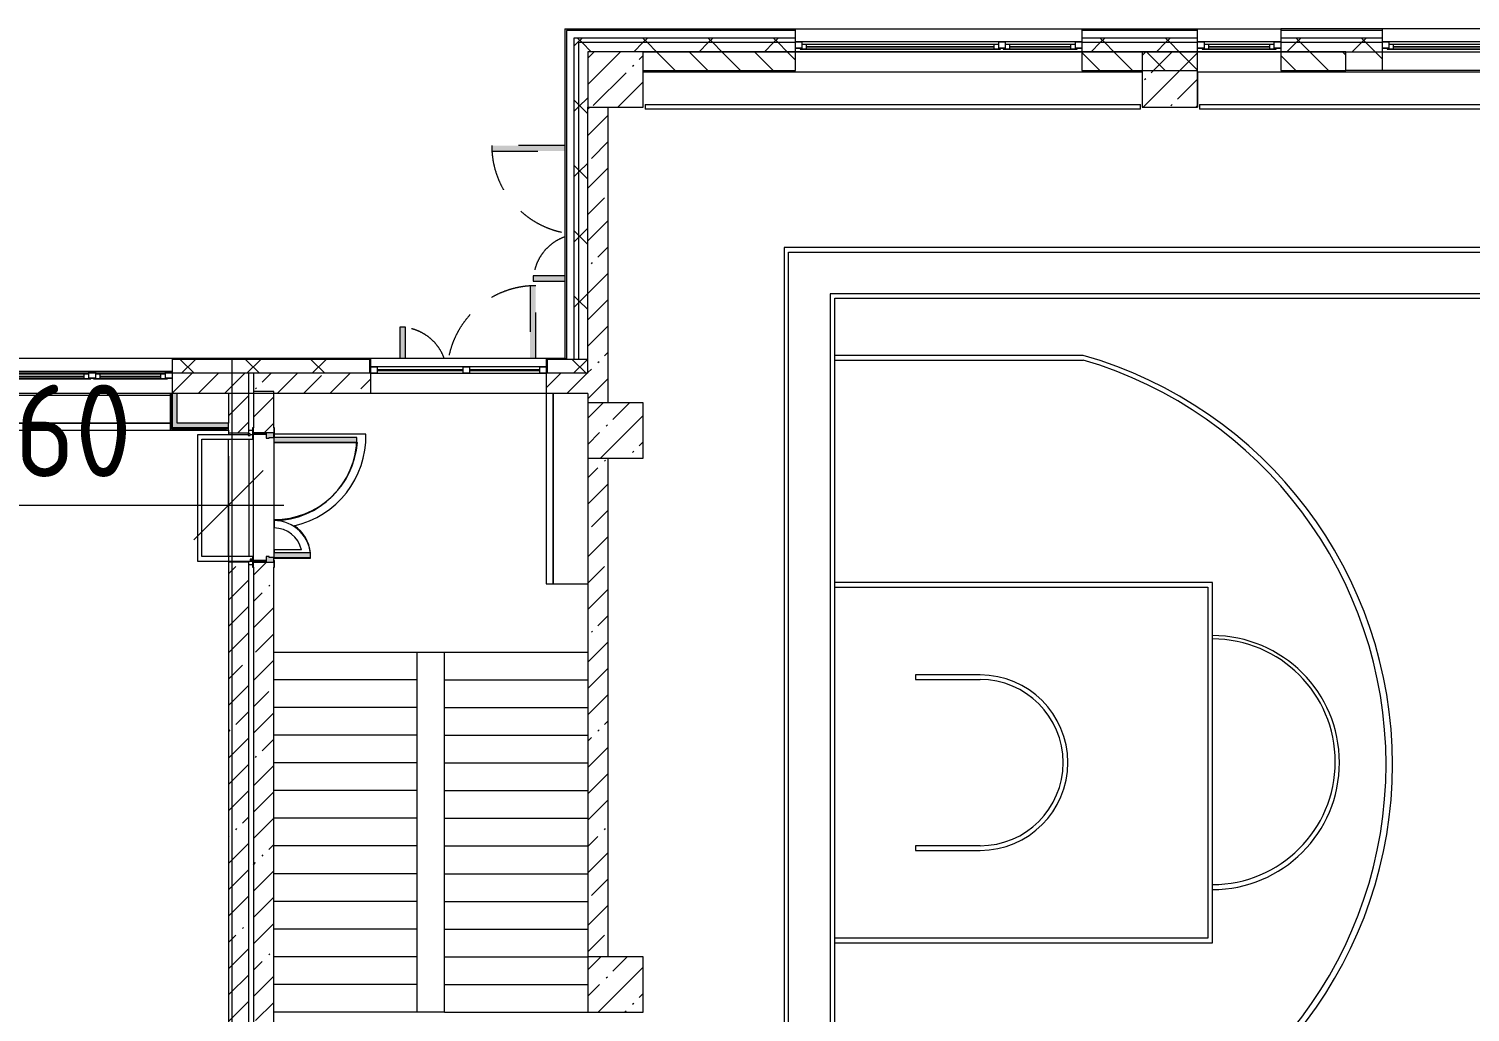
# Model space of a CAD drawing. Header units: millimetres. Extents: x 81094 to 272713, y -8553 to 29000.
# Drawn here: x 181812 to 197413, y 16700 to 27350 of the extents above; entities that cross this region are included whole.
import ezdxf

# ---------------------------------------------------------------- set-up
doc = ezdxf.new("R2010")
doc.units = ezdxf.units.MM
doc.linetypes.add('200_ШТРИХ__ш1_п0_6_', pattern=[800, 500, -300])
for name, color, linetype, lineweight in [('A-ANNO-DIMS', 7, 'Continuous', 9), ('A-ANNO-DIMS-500', 7, 'Continuous', 9), ('A-DETL-MBND-1', 7, '200_ШТРИХ__ш1_п0_6_', 9), ('A-GLAZ-3', 7, 'Continuous', 5), ('A-WALL', 7, 'Continuous', 9), ('A-WALL-5', 7, 'Continuous', 5), ('I-WALL-3', 7, 'Continuous', 5), ('S-COLS-1', 7, 'Continuous', 5), ('S-STRS-3', 7, 'Continuous', 5), ('Оси', 7, 'Continuous', 9)]:
    doc.layers.add(name, color=color, linetype=linetype, lineweight=lineweight)
for name, color, linetype, lineweight, true_color in [('A-DOOR-4', 7, 'Continuous', 5, 0xe2e2e2), ('A-DOOR-5', 7, 'Continuous', 5, 0xaaaaaa), ('A-DOOR-FRAM-2', 7, 'Continuous', 5, 0xe2e2e2), ('A-DOOR-FRAM-4', 7, 'Continuous', 5, 0xaaaaaa), ('A-FLOR-1', 7, 'Continuous', 5, 0xaaaaaa), ('I-WALL-2', 7, 'Continuous', 9, 0xe7e7e7)]:
    doc.layers.add(name, color=color, linetype=linetype, lineweight=lineweight, true_color=true_color)
doc.styles.add('ISOCPEUR_5', font='isocpeur.ttf', dxfattribs={"width": 0.9, "height": 1000})
doc.dimstyles.new('ISO-2_0_0_9К_Средний_округл2_1', dxfattribs={"dimscale": 304.8, "dimtxt": 995.981176, "dimasz": 2.46063, "dimexe": 1.968504, "dimexo": 0, "dimgap": 0, "dimtad": 1, "dimdec": 0, "dimrnd": 10, "dimzin": 0, "dimdsep": 46, "dimtxsty": 'ISOCPEUR_5', "dimblk1": 'OBLIQUE', "dimblk2": 'OBLIQUE', "dimsah": 1, "dimcen": 0.09, "dimdle": 1.968504, "dimazin": 0, "dimtfac": 1, "dimtdec": 4, "dimtix": 1, "dimtmove": 0, "dimatfit": 3, "dimfxl": 1, "dimtvp": 1, "dimtolj": 1, "dimtzin": 0, "dimarcsym": 2})
pattern_1 = [(45, (145702.9, 0), (-285.123, 285.123), []), (45, (145988.04, 0), (-285.123, 285.123), [504.031, -100.806, 16.764, -84.042])]
pattern_2 = [(45, (145702.9, 0), (-353.5534, 353.5534), []), (135, (145702.9, 0), (-353.5534, -353.5534), [])]
pattern_3 = [(45, (145702.9, 0), (-530.33, 530.33), []), (135, (145702.9, 0), (-530.33, -530.33), [])]

# ---------------------------------------------------------------- blocks, each defined once
blk = doc.blocks.new('BSC_Колонна _Прямоугольная - 600х600-V65-2_7_3_птичка')
at = {"layer": 'S-COLS-1'}
h = blk.add_hatch(dxfattribs=at)
h.set_pattern_fill('FP_95', color=256, style=0, pattern_type=2)
h.set_pattern_definition([(45, (-42460, -26800), (-285.123, 285.123), []), (45, (-42174.88, -26800), (-285.123, 285.123), [504.031, -100.806, 16.764, -84.042])])
h.paths.add_polyline_path([(-300, -300), (300, -300), (300, 300), (-300, 300)])
for p, q in [((300, 300), (-300, 300)), ((-300, 300), (-300, -300)), ((300, -300), (300, 300)), ((-300, -300), (300, -300))]:
    blk.add_line(p, q, dxfattribs=at)
blk = doc.blocks.new('BSC_Колонна _Прямоугольная - 600х600-V78-2_7_3_птичка')
at = {"layer": 'S-COLS-1'}
h = blk.add_hatch(dxfattribs=at)
h.set_pattern_fill('FP_107', color=256, style=0, pattern_type=2)
h.set_pattern_definition([(45, (-42460, -17000), (-285.123, 285.123), []), (45, (-42174.88, -17000), (-285.123, 285.123), [504.031, -100.806, 16.764, -84.042])])
h.paths.add_polyline_path([(-300, -300), (300, -300), (300, 300), (-300, 300)])
for p, q in [((300, 300), (-300, 300)), ((-300, 300), (-300, -300)), ((300, -300), (300, 300)), ((-300, -300), (300, -300))]:
    blk.add_line(p, q, dxfattribs=at)
blk = doc.blocks.new('BSC_Колонна _Прямоугольная - 600х600-V79-2_7_3_птичка')
at = {"layer": 'S-COLS-1'}
h = blk.add_hatch(dxfattribs=at)
h.set_pattern_fill('FP_108', color=256, style=0, pattern_type=2)
h.set_pattern_definition([(45, (-42460, -23000), (-285.123, 285.123), []), (45, (-42174.88, -23000), (-285.123, 285.123), [504.031, -100.806, 16.764, -84.042])])
h.paths.add_polyline_path([(-300, -300), (300, -300), (300, 300), (-300, 300), (-300, -210)])
for p, q in [((300, 300), (-300, 300)), ((-300, 300), (-300, -300)), ((300, -300), (300, 300)), ((-300, -300), (300, -300))]:
    blk.add_line(p, q, dxfattribs=at)
blk = doc.blocks.new('120_Окно_СКБ_2Ст - 120_Окно_СКБ_2Ст 3100х2500 _мал_створка слева_ 2-19089248-2_7_3_птичка')
at = {"layer": 'A-GLAZ-3'}
for p, q in [((-1550, -75), (-1550, -5)), ((-1550, -5), (-1480, -5)), ((1550, -5), (-1550, -5)), ((-1480, -75), (-1550, -75)), ((-1550, -75), (-1500, -75)), ((-1480, -75), (-1500, -75)), ((-1500, -75), (-1500, -85)), ((-1500, -85), (670, -85)), ((670, -85), (-1500, -85)), ((-1480, -5), (-1480, -75)), ((650, -35), (-1480, -35)), ((-1480, -35), (-1480, -75)), ((-1430, -85), (-1430, -35)), ((-1430, -55), (600, -55)), ((600, -65), (-1430, -65)), ((600, -85), (600, -35)), ((650, -75), (650, -5)), ((650, -5), (720, -5)), ((650, -75), (650, -35)), ((720, -75), (650, -75)), ((670, -75), (650, -75)), ((670, -75), (700, -75)), ((670, -85), (670, -75)), ((720, -75), (700, -75)), ((700, -75), (700, -85)), ((700, -85), (1500, -85)), ((1500, -85), (700, -85)), ((720, -5), (720, -75)), ((1480, -35), (720, -35)), ((720, -35), (720, -75)), ((770, -85), (770, -35)), ((770, -55), (1430, -55)), ((1430, -65), (770, -65)), ((1430, -85), (1430, -35)), ((1480, -75), (1480, -5)), ((1480, -5), (1550, -5)), ((1480, -75), (1480, -35)), ((1550, -75), (1480, -75)), ((1500, -75), (1480, -75)), ((1500, -75), (1550, -75)), ((1500, -85), (1500, -75)), ((1550, -5), (1550, -75))]:
    blk.add_line(p, q, dxfattribs=at)
blk = doc.blocks.new('120_Окно_СКБ_1Ст - 120_Окно_СКБ_1Ст 900х2500_h_-19906774-2_7_3_птичка')
at = {"layer": 'A-GLAZ-3'}
for p, q in [((-450, -75), (-450, -5)), ((-450, -5), (-380, -5)), ((450, -5), (-450, -5)), ((-380, -75), (-450, -75)), ((-450, -75), (-400, -75)), ((-380, -75), (-400, -75)), ((-400, -75), (-400, -85)), ((-400, -85), (400, -85)), ((400, -85), (-400, -85)), ((-380, -5), (-380, -75)), ((380, -35), (-380, -35)), ((-380, -35), (-380, -75)), ((-330, -85), (-330, -35)), ((-330, -55), (330, -55)), ((330, -65), (-330, -65)), ((330, -85), (330, -35)), ((380, -75), (380, -5)), ((380, -5), (450, -5)), ((380, -75), (380, -35)), ((450, -75), (380, -75)), ((400, -75), (380, -75)), ((400, -75), (450, -75)), ((400, -85), (400, -75)), ((450, -5), (450, -75))]:
    blk.add_line(p, q, dxfattribs=at)
blk = doc.blocks.new('120_Окно_СКБ_2Ст - 120_Окно_СКБ_2Ст 3100х2500 _мал_створка слева_ 2-22446355-2_7_3_птичка')
at = {"layer": 'A-GLAZ-3'}
for p, q in [((-1550, -127), (-1550, -57)), ((-1550, -57), (-1480, -57)), ((1550, -57), (-1550, -57)), ((-1480, -127), (-1550, -127)), ((-1550, -127), (-1500, -127)), ((-1480, -127), (-1500, -127)), ((-1500, -127), (-1500, -137)), ((-1500, -137), (670, -137)), ((670, -137), (-1500, -137)), ((-1480, -57), (-1480, -127)), ((650, -87), (-1480, -87)), ((-1480, -87), (-1480, -127)), ((-1430, -137), (-1430, -87)), ((-1430, -107), (600, -107)), ((600, -117), (-1430, -117)), ((600, -137), (600, -87)), ((650, -127), (650, -57)), ((650, -57), (720, -57)), ((650, -127), (650, -87)), ((720, -127), (650, -127)), ((670, -127), (650, -127)), ((670, -127), (700, -127)), ((670, -137), (670, -127)), ((720, -127), (700, -127)), ((700, -127), (700, -137)), ((700, -137), (1500, -137)), ((1500, -137), (700, -137)), ((720, -57), (720, -127)), ((1480, -87), (720, -87)), ((720, -87), (720, -127)), ((770, -137), (770, -87)), ((770, -107), (1430, -107)), ((1430, -117), (770, -117)), ((1430, -137), (1430, -87)), ((1480, -127), (1480, -57)), ((1480, -57), (1550, -57)), ((1480, -127), (1480, -87)), ((1550, -127), (1480, -127)), ((1500, -127), (1480, -127)), ((1500, -127), (1550, -127)), ((1500, -137), (1500, -127)), ((1550, -57), (1550, -127))]:
    blk.add_line(p, q, dxfattribs=at)
blk = doc.blocks.new('120_Окно_СКБ_2Ст - 120_Окно_СКБ_2Ст 1900х2400 глухое-23537524-2_7_3_птичка')
at = {"layer": 'A-GLAZ-3'}
for p, q in [((-950, 5), (-950, 75)), ((-950, 75), (-880, 75)), ((950, 75), (-950, 75)), ((-880, 5), (-950, 5)), ((-950, 5), (950, 5)), ((-880, 75), (-880, 5)), ((-120, 45), (-880, 45)), ((-120, 35), (-880, 35)), ((-120, 5), (-120, 75)), ((-120, 75), (-50, 75)), ((-50, 5), (-120, 5)), ((-50, 75), (-50, 5)), ((880, 45), (-50, 45)), ((880, 35), (-50, 35)), ((880, 5), (880, 75)), ((880, 75), (950, 75)), ((950, 5), (880, 5)), ((950, 75), (950, 5))]:
    blk.add_line(p, q, dxfattribs=at)
blk = doc.blocks.new('110_Дверь_СКБ_2Ст_Наружная - ДН-1_л__ Двухстворчатая 1350 х3200 _ЛК_ в свету с верхним остеклением 2-22448815-2_7_3_птичка')
at = {"layer": 'A-DETL-MBND-1'}
for points in [[(755, 79), (755, 869), (695, 869), (695, 79)], [(-655, 79), (-655, 419), (-715, 419), (-715, 79)]]:
    blk.add_hatch(color=256, dxfattribs=at).paths.add_polyline_path(points)
for p, q in [((755, 869), (695, 869)), ((695, 869), (695, 79)), ((755, 79), (755, 869)), ((-715, 419), (-715, 79)), ((-655, 419), (-715, 419)), ((-655, 79), (-655, 419))]:
    blk.add_line(p, q, dxfattribs=at)
for centre, radius, start, end in [((755, -91), 960, 90, 169.7202), ((-715, -91), 510, 19.6305, 90)]:
    blk.add_arc(centre, radius, start, end, dxfattribs=at)
blk = doc.blocks.new('110_Дверь_СКБ_2Ст - Д-1 Лестничная клетка EIS60-24280000-2_7_3_птичка')
at = {"layer": 'A-DOOR-4'}
for points in [[(-637.5, 1010), (-637.5, 110), (-587.5, 110), (-587.5, 1010)], [(612.5, 510), (612.5, 110), (662.5, 110), (662.5, 510)], [(712.5, 30), (697.5, 30), (697.5, -110), (712.5, -110)]]:
    blk.add_hatch(color=256, dxfattribs=at).paths.add_polyline_path(points)
h = blk.add_hatch(color=256, dxfattribs=at)
h.paths.add_polyline_path([(712.5, 110), (662.5, 110), (662.5, 60), (652.5, 60), (652.5, 30), (712.5, 30), (712.5, 39.7)])
h.paths.add_polyline_path([(-687.5, 110), (-687.5, 30), (-627.5, 30), (-627.5, 60), (-637.5, 60), (-637.5, 110)])
at = {"layer": 'A-DOOR-FRAM-2'}
for points in [[(-742.5, 118), (-742.5, 110), (-672.5, 110), (-672.5, 118)], [(-672.5, 30), (-687.5, 30), (-687.5, -110), (-672.5, -110)], [(697.5, 118), (697.5, 110), (767.5, 110), (767.5, 118)], [(-672.5, -110), (-742.5, -110), (-742.5, -118), (-672.5, -118)], [(697.5, -110), (697.5, -118), (767.5, -118), (767.5, -110)]]:
    blk.add_hatch(color=256, dxfattribs=at).paths.add_polyline_path(points)
at = {"layer": 'A-DOOR-5'}
for p, q in [((-637.5, 1010), (-637.5, 110)), ((-587.5, 1010), (-637.5, 1010)), ((-587.5, 110), (-587.5, 1010)), ((662.5, 510), (612.5, 510)), ((612.5, 510), (612.5, 110)), ((662.5, 110), (662.5, 510)), ((-637.5, 110), (-587.5, 110)), ((612.5, 110), (662.5, 110))]:
    blk.add_line(p, q, dxfattribs=at)
for centre, radius, start, end in [((-637.5, 110), 900, 0, 90), ((662.5, 110), 400, 90, 180)]:
    blk.add_arc(centre, radius, start, end, dxfattribs=at)
at = {"layer": 'A-DOOR-FRAM-4'}
for p, q in [((-672.5, 118), (-742.5, 118)), ((-742.5, 118), (-742.5, 110)), ((-742.5, 110), (-672.5, 110)), ((-637.5, 110), (-687.5, 110)), ((-687.5, 110), (-687.5, 30)), ((-687.5, 30), (-627.5, 30)), ((-672.5, 30), (-687.5, 30)), ((-687.5, 30), (-687.5, -110)), ((-672.5, 110), (-672.5, 118)), ((-672.5, -110), (-672.5, 30)), ((-637.5, 60), (-637.5, 110)), ((-627.5, 60), (-637.5, 60)), ((-627.5, 30), (-627.5, 60)), ((662.5, 60), (652.5, 60)), ((652.5, 60), (652.5, 30)), ((652.5, 30), (712.5, 30)), ((662.5, 110), (662.5, 60)), ((712.5, 110), (662.5, 110)), ((767.5, 118), (697.5, 118)), ((697.5, 118), (697.5, 110)), ((697.5, 110), (767.5, 110)), ((712.5, 30), (697.5, 30)), ((697.5, 30), (697.5, -110)), ((712.5, 30), (712.5, 110)), ((712.5, -110), (712.5, 30)), ((767.5, 110), (767.5, 118)), ((-672.5, -110), (-742.5, -110)), ((-742.5, -110), (-742.5, -118)), ((-742.5, -118), (-672.5, -118)), ((-687.5, -110), (-672.5, -110)), ((-672.5, -118), (-672.5, -110)), ((697.5, -110), (712.5, -110)), ((767.5, -110), (697.5, -110)), ((697.5, -110), (697.5, -118)), ((697.5, -118), (767.5, -118)), ((767.5, -118), (767.5, -110))]:
    blk.add_line(p, q, dxfattribs=at)
blk = doc.blocks.new('110_Дверь_СКБ_2Ст_Наружная - ДН-1_л__ Двухстворчатая 1350 х3200 _ЛК_ в свету с верхним остеклением EI30-23529464-2_7_3_птичка')
at = {"layer": 'A-DETL-MBND-1'}
for points in [[(695, 512), (695, 125), (755, 125), (755, 915), (695, 915)], [(-715, 125), (-655, 125), (-655, 465), (-715, 465)]]:
    blk.add_hatch(color=256, dxfattribs=at).paths.add_polyline_path(points)
for p, q in [((755, 915), (695, 915)), ((695, 915), (695, 125)), ((755, 125), (755, 915)), ((-715, 465), (-715, 125)), ((-655, 465), (-715, 465)), ((-655, 125), (-655, 465))]:
    blk.add_line(p, q, dxfattribs=at)
for centre, radius, start, end in [((755, -45), 960, 90, 169.737), ((-715, -45), 510, 19.5984, 90)]:
    blk.add_arc(centre, radius, start, end, dxfattribs=at)
blk = doc.blocks.new('Зашивка приборов отопления22 - Зашивка приборов отопления-33321747-2_7_3_птичка')
at = {"layer": 'A-WALL-5'}
for p, q in [((37288, 26888), (34188, 26888)), ((34188, 26567), (37268, 26567)), ((37268, 26567), (34188, 26567)), ((34188, 26492), (37268, 26492))]:
    blk.add_line(p, q, dxfattribs=at)
blk = doc.blocks.new('Зашивка приборов отопления28 - Зашивка приборов отопления-33322877-2_7_3_птичка')
at = {"layer": 'A-WALL-5'}
for p, q in [((75401, 486), (73341, 486)), ((73341, 486), (73341, 411)), ((73341, 411), (73341, 36)), ((75401, 411), (73341, 411)), ((73341, 411), (73341, 36)), ((73341, 411), (75401, 411))]:
    blk.add_line(p, q, dxfattribs=at)
blk = doc.blocks.new('DIMBLOCK189-2_7_3_птичка')
at = {"layer": 'A-ANNO-DIMS-500'}
for p, q in [((183973, 22721), (183973, 21591)), ((183973, 22191), (183973, 22721)), ((179313, 22600), (179313, 21591)), ((179313, 22191), (179313, 22600)), ((178713, 22191), (184573, 22191))]:
    blk.add_line(p, q, dxfattribs=at)
at = {"layer": 'A-ANNO-DIMS-500', "lineweight": 20}
for p, q in [((179313, 22191), (179688, 22566)), ((183973, 22191), (184348, 22566)), ((179313, 22191), (178938, 21816)), ((183973, 22191), (183598, 21816))]:
    blk.add_line(p, q, dxfattribs=at)
at = {"layer": 'A-ANNO-DIMS-500', "color": 0, "insert": (180331, 23497), "char_height": 1000, "width": 3148.83, "attachment_point": 1, "line_spacing_factor": 1.149209, "style": 'ISOCPEUR_5'}
blk.add_mtext('4660', dxfattribs=at)
blk = doc.blocks.new('_Oblique')
at = {"color": 0, "linetype": 'ByBlock', "lineweight": -2}
blk.add_line((-0.5, -0.5), (0.5, 0.5), dxfattribs=at)

msp = doc.modelspace()

# ---------------------------------------------------------------- hatches: boundary and pattern name
at = {"layer": 'A-WALL-5'}
h = msp.add_hatch(dxfattribs=at)
h.set_pattern_fill('FP_77', color=256, style=0, pattern_type=2)
h.set_pattern_definition(pattern_2)
h.paths.add_polyline_path([(230562.9, 27200), (230562.9, 27250), (226052.9, 27250), (226052.9, 27200), (229891.5, 27200)])
h.paths.add_polyline_path([(222471.4, 27200), (223552.9, 27200), (223552.9, 27250), (222042.9, 27250), (222042.9, 27200)])
h.paths.add_polyline_path([(209882.9, 27200), (210962.9, 27200), (210962.9, 27250), (209882.9, 27250)])
h.paths.add_polyline_path([(213196.2, 27200), (213662.9, 27200), (213659.9, 27250), (211862.9, 27250), (211862.9, 27200), (212268.7, 27200)])
h.paths.add_polyline_path([(214562.9, 27200), (219942.9, 27200), (219942.9, 27250), (214562.9, 27250)])
h.paths.add_polyline_path([(202065.9, 27200), (202862.9, 27200), (202862.9, 27250), (201612.8, 27250), (201612.8, 27200)])
h.paths.add_polyline_path([(200210.9, 27200), (200712.8, 27200), (200712.8, 27250), (199563.1, 27250), (199563.1, 27200)])
h.paths.add_polyline_path([(205562.9, 27200), (206742.9, 27200), (206742.9, 27250), (205562.9, 27250)])
h.paths.add_polyline_path([(195573.3, 27200), (196463.1, 27200), (196463.1, 27250), (195363.2, 27250), (195363.2, 27200)])
h.paths.add_polyline_path([(194463.2, 27200), (194463.2, 27250), (193209.9, 27250), (193209.9, 27200), (193718.3, 27200)])
h.paths.add_polyline_path([(190109.9, 27200), (190109.9, 27250), (187712.9, 27250), (187712.9, 27200), (189080.7, 27200)])
h = msp.add_hatch(dxfattribs=at)
h.set_pattern_fill('FP_77', color=256, style=0, pattern_type=2)
h.set_pattern_definition(pattern_2)
h.paths.add_polyline_path([(187762.9, 23770), (187762.9, 27200), (187712.9, 27200), (187712.9, 23770)])
h = msp.add_hatch(dxfattribs=at)
h.set_pattern_fill('FP_77', color=256, style=0, pattern_type=2)
h.set_pattern_definition(pattern_2)
h.paths.add_polyline_path([(229902.9, 27100), (230562.9, 27100), (230562.9, 27200), (226052.9, 27200), (226052.9, 27100), (229891.5, 27100)])
h.paths.add_polyline_path([(212268.7, 27100), (213662.9, 27100), (213659.9, 27200), (211862.9, 27200), (211862.9, 27100)])
h.paths.add_polyline_path([(210962.9, 27100), (210962.9, 27200), (209882.9, 27200), (209882.9, 27100), (210658.1, 27100)])
h.paths.add_polyline_path([(223552.9, 27100), (223552.9, 27200), (222042.9, 27200), (222042.9, 27100), (223398.9, 27100)])
h.paths.add_polyline_path([(214562.9, 27100), (219942.9, 27100), (219942.9, 27200), (214562.9, 27200)])
h.paths.add_polyline_path([(206703.5, 27100), (206742.9, 27100), (206742.9, 27200), (205562.9, 27200), (205562.9, 27100), (206458.1, 27100)])
h.paths.add_polyline_path([(199563.1, 27100), (200712.8, 27100), (200712.8, 27200), (199563.1, 27200)])
h.paths.add_polyline_path([(202529.7, 27100), (202862.9, 27100), (202862.9, 27200), (201612.8, 27200), (201612.8, 27100), (202065.9, 27100)])
h.paths.add_polyline_path([(194463.2, 27100), (194463.2, 27200), (193209.9, 27200), (193209.9, 27100), (193718.3, 27100)])
h.paths.add_polyline_path([(190109.9, 27100), (190109.9, 27200), (187762.9, 27200), (187762.9, 27100), (189080.7, 27100)])
h.paths.add_polyline_path([(195363.2, 27100), (196463.1, 27100), (196463.1, 27200), (195363.2, 27200)])
h = msp.add_hatch(dxfattribs=at)
h.set_pattern_fill('FP_77', color=256, style=0, pattern_type=2)
h.set_pattern_definition(pattern_2)
h.paths.add_polyline_path([(187862.9, 23770), (187862.9, 27100), (187762.9, 27100), (187762.9, 23770)])
h = msp.add_hatch(dxfattribs=at)
h.set_pattern_fill('FP_87', color=256, style=0, pattern_type=2)
h.set_pattern_definition([(135, (145702.92, 0), (-176.7767, -176.7767), [])])
h.paths.add_polyline_path([(195573.3, 26900), (196067.7, 26900), (196067.7, 27100), (195363.2, 27100), (195363.2, 26900)])
h.paths.add_polyline_path([(189080.7, 26900), (190109.9, 26900), (190109.9, 27100), (188462.9, 27100), (188462.9, 26900)])
h.paths.add_polyline_path([(193209.9, 26900), (194463.2, 26900), (194463.2, 27100), (193209.9, 27100)])
h = msp.add_hatch(dxfattribs=at)
h.set_pattern_fill('FP_77', color=256, style=0, pattern_type=2)
h.set_pattern_definition(pattern_2)
h.paths.add_polyline_path([(187689.4, 23620), (187862.9, 23620), (187862.9, 23770), (187420.9, 23770), (187420.9, 23620)])
h.paths.add_polyline_path([(180262.9, 23620), (180262.9, 23770), (179542.9, 23770), (179542.9, 23620), (179805.5, 23620)])
h.paths.add_polyline_path([(183362.9, 23620), (185504.9, 23620), (185504.9, 23770), (183362.9, 23770)])
at = {"layer": 'I-WALL-2'}
for points in [[(183367.9, 23029), (183417.9, 23029), (183417.9, 23399), (183367.9, 23399), (183367.9, 23368.5)], [(183417.9, 23029), (183972.9, 23029), (183972.9, 23079), (183417.9, 23079)]]:
    msp.add_hatch(color=256, dxfattribs=at).paths.add_polyline_path(points)
at = {"layer": 'I-WALL-3'}
h = msp.add_hatch(dxfattribs=at)
h.set_pattern_fill('FP_88', color=256, style=0, pattern_type=2)
h.set_pattern_definition([(135, (145702.9, 0), (-353.5534, -353.5534), [])])
h.paths.add_polyline_path([(227109, 26900), (229902.9, 26900), (229902.9, 27100), (226852.9, 27100), (226852.9, 26900)])
h.paths.add_polyline_path([(226352.9, 26900), (226352.9, 27100), (226052.9, 27100), (226052.9, 26900), (226181.5, 26900)])
h.paths.add_polyline_path([(215978.7, 26900), (216012.9, 26900), (216012.9, 27100), (214562.9, 27100), (214562.9, 26900), (215051.2, 26900)])
h.paths.add_polyline_path([(216906.3, 26900), (219242.9, 26900), (219242.9, 27100), (216512.9, 27100), (216512.9, 26900)])
h.paths.add_polyline_path([(212462.9, 26900), (213662.9, 26900), (213659.9, 27100), (212462.9, 27100)])
h.paths.add_polyline_path([(222042.9, 26900), (222452.9, 26900), (222452.9, 27100), (222042.9, 27100)])
h.paths.add_polyline_path([(223552.9, 26900), (223552.9, 27100), (222952.9, 27100), (222952.9, 26900), (223398.9, 26900)])
h.paths.add_polyline_path([(219942.9, 26900), (219942.9, 27100), (219742.9, 27100), (219742.9, 26900)])
h.paths.add_polyline_path([(201612.8, 26900), (202862.9, 26900), (202862.9, 27100), (201612.8, 27100)])
h.paths.add_polyline_path([(205562.9, 26900), (206762.9, 26900), (206762.9, 27100), (205562.9, 27100)])
h.paths.add_polyline_path([(200210.9, 26900), (200712.8, 26900), (200712.8, 27100), (199563.1, 27100), (199563.1, 26900)])
h.paths.add_polyline_path([(210167.7, 26900), (210962.9, 26900), (210962.9, 27100), (209862.9, 27100), (209862.9, 26900)])
h.paths.add_polyline_path([(196067.7, 26900), (196463.1, 26900), (196463.1, 27100), (196067.7, 27100)])
h = msp.add_hatch(dxfattribs=at)
h.set_pattern_fill('FP_85', color=256, style=0, pattern_type=2)
h.set_pattern_definition(pattern_1)
h.paths.add_polyline_path([(188082.9, 23300), (188082.9, 26500), (187862.9, 26500), (187862.9, 23300)])
h = msp.add_hatch(dxfattribs=at)
h.set_pattern_fill('FP_85', color=256, style=0, pattern_type=2)
h.set_pattern_definition(pattern_1)
h.paths.add_polyline_path([(183515.5, 23400), (184192.9, 23400), (184192.9, 23620), (183362.9, 23620), (183362.9, 23400)])
h.paths.add_polyline_path([(179312.9, 23400), (180262.9, 23400), (180262.9, 23620), (179312.9, 23620)])
h = msp.add_hatch(dxfattribs=at)
h.set_pattern_fill('FP_85', color=256, style=0, pattern_type=2)
h.set_pattern_definition(pattern_1)
h.paths.add_polyline_path([(187862.9, 23400), (187862.9, 23620), (187412.9, 23620), (187412.9, 23400), (187689.4, 23400)])
h.paths.add_polyline_path([(185370.6, 23400), (185512.9, 23400), (185507.9, 23620), (184242.9, 23620), (184242.9, 23400), (184443.1, 23400)])
h = msp.add_hatch(dxfattribs=at)
h.set_pattern_fill('FP_85', color=256, style=0, pattern_type=2)
h.set_pattern_definition(pattern_1)
h.paths.add_polyline_path([(184443.1, 10450), (184462.9, 10450), (184462.9, 12125), (184242.9, 12125), (184242.9, 10450)])
h.paths.add_polyline_path([(184242.9, 13525), (184462.9, 13525), (184462.9, 21575), (184242.9, 21575), (184242.9, 13534.8)])
h.paths.add_polyline_path([(184462.9, 22975), (184462.9, 23420.3), (184242.9, 23420.3), (184242.9, 22975), (184443.1, 22975)])
h = msp.add_hatch(dxfattribs=at)
h.set_pattern_fill('FP_85', color=256, style=0, pattern_type=2)
h.set_pattern_definition(pattern_1)
h.paths.add_polyline_path([(183972.9, 11200), (184192.9, 11200), (184192.9, 12125), (183972.9, 12125), (183972.9, 11221)])
h.paths.add_polyline_path([(184192.9, 13525), (184192.9, 21575), (183972.9, 21575), (183972.9, 13525)])
h.paths.add_polyline_path([(184192.9, 22975), (184192.9, 23400), (183972.9, 23400), (183972.9, 22975)])
h = msp.add_hatch(dxfattribs=at)
h.set_pattern_fill('FP_189', color=256, style=0, pattern_type=2)
h.set_pattern_definition(pattern_3)
h.paths.add_polyline_path([(183355.4, 23004), (183972.9, 23004), (183972.9, 23016.5), (183355.4, 23016.5)])
h = msp.add_hatch(dxfattribs=at)
h.set_pattern_fill('FP_189', color=256, style=0, pattern_type=2)
h.set_pattern_definition(pattern_3)
h.paths.add_polyline_path([(183515.5, 23016.5), (183972.9, 23016.5), (183972.9, 23029), (183367.9, 23029), (183367.9, 23016.5), (183417.9, 23016.5)])
h = msp.add_hatch(dxfattribs=at)
h.set_pattern_fill('FP_85', color=256, style=0, pattern_type=2)
h.set_pattern_definition(pattern_1)
h.paths.add_polyline_path([(188082.9, 17300), (188082.9, 22700), (187862.9, 22700), (187862.9, 17300)])
at = {"layer": 'S-COLS-1'}
h = msp.add_hatch(dxfattribs=at)
h.set_pattern_fill('FP_85', color=256, style=0, pattern_type=2)
h.set_pattern_definition(pattern_1)
h.paths.add_polyline_path([(194462.9, 26500), (194462.9, 27100), (193862.9, 27100), (193862.9, 26500)])

# ---------------------------------------------------------------- linework, layer by layer
at = {"layer": 'A-DETL-MBND-1'}
msp.add_line((184242.9, 23619.7), (184192.9, 23619.7), dxfattribs=at)
at = {"layer": 'A-FLOR-1'}
for p, q in [((188482.9, 26880), (188462.9, 26880)), ((194463.2, 26880), (194463.2, 26500)), ((210342.9, 24981.3), (189986.5, 24981.3)), ((189986.5, 24981.3), (189986.5, 13824.4)), ((190036.5, 13874.4), (190036.5, 24931.3)), ((190036.5, 24931.3), (210292.9, 24931.3)), ((209842.9, 24481.3), (190486.5, 24481.3)), ((190486.5, 24481.3), (190486.5, 14324.4)), ((190536.5, 14374.4), (190536.5, 24431.3)), ((190536.5, 24431.3), (200139.7, 24431.3)), ((193222.6, 23812.8), (190532.9, 23812.8)), ((190532.9, 23812.8), (190532.9, 23762.8)), ((190532.9, 23762.8), (193222.6, 23762.8)), ((183342.9, 23380), (180262.9, 23380)), ((184242.9, 23400), (184192.9, 23400)), ((180262.9, 23079), (183342.9, 23079)), ((183952.9, 23003), (183342.9, 23003)), ((184187.9, 22954.3), (183636.3, 22954.3)), ((183636.3, 22954.3), (183636.3, 21584.5)), ((183952.9, 23000), (183952.9, 23003)), ((183972.9, 23000), (183952.9, 23000)), ((184234.9, 23000), (184192.9, 23000)), ((184236.3, 22954.3), (184207.9, 22954.3)), ((184236.3, 22904.3), (184236.3, 22954.3)), ((185461.1, 22959.2), (184466.3, 22959.2)), ((184466.3, 22959.2), (184466.3, 22925)), ((183686.3, 21634.5), (183686.3, 22904.3)), ((183686.3, 22904.3), (184236.3, 22904.3)), ((184466.3, 22869.2), (185368.6, 22869.2)), ((184466.3, 22034.2), (184466.3, 21944.2)), ((184763.4, 21708.1), (184466.3, 21708.1)), ((184466.3, 21708.1), (184466.3, 21675)), ((183636.3, 21584.5), (184234.9, 21584.5)), ((184236.3, 21634.5), (183686.3, 21634.5)), ((184192.2, 21550), (184234.9, 21550)), ((184236.3, 21590), (184236.3, 21634.5)), ((184466.3, 21625), (184466.3, 21618.1)), ((184466.3, 21618.1), (184860.7, 21618.1)), ((194622.6, 21352.8), (190532.9, 21352.8)), ((190532.9, 21352.8), (190532.9, 21302.8)), ((190532.9, 21302.8), (194572.6, 21302.8)), ((194572.6, 21302.8), (194572.6, 17502.8)), ((194622.6, 17452.8), (194622.6, 21352.8)), ((191407.9, 20352.8), (191407.9, 20302.8)), ((192107.9, 20352.8), (191407.9, 20352.8)), ((191407.9, 20302.8), (192107.9, 20302.8)), ((192107.9, 18502.8), (191407.9, 18502.8)), ((191407.9, 18502.8), (191407.9, 18452.8)), ((191407.9, 18452.8), (192107.9, 18452.8)), ((194572.6, 17502.8), (190532.9, 17502.8)), ((190532.9, 17502.8), (190532.9, 17452.8)), ((190532.9, 17452.8), (194622.6, 17452.8))]:
    msp.add_line(p, q, dxfattribs=at)
for centre, radius, start, end in [((191967.9, 19382.8), 4604.2, 285.81331, 74.18669), ((191938.4, 19382.8), 4564.4, 286.34112, 73.65888), ((184466.3, 22939.2), 995, 282.67054, 1.1511), ((184466.3, 22939.2), 905, 270, 355.56313), ((184466.3, 21639.2), 305, 13.0427, 90), ((184466.3, 21639.2), 395, 5.20117, 56.45952), ((184466.3, 21639.2), 395, 356.92799, 357.93552), ((194622.6, 19402.8), 1375, 270, 90), ((194622.6, 19411.7), 1330, 270, 90), ((192107.9, 19402.8), 950, 270, 90), ((192107.9, 19402.8), 900, 270, 90)]:
    msp.add_arc(centre, radius, start, end, dxfattribs=at)
at = {"layer": 'A-WALL'}
for p, q in [((187632.9, 27330), (187632.9, 23770)), ((190109.9, 27330), (187632.9, 27330)), ((194463.2, 27330), (193209.9, 27330)), ((196463.1, 27330), (195363.2, 27330)), ((187712.9, 27250), (187712.9, 23770)), ((190109.9, 27250), (187712.9, 27250)), ((187762.9, 27200), (187762.9, 23770)), ((190109.9, 27200), (187762.9, 27200)), ((194463.2, 27250), (193209.9, 27250)), ((194463.2, 27200), (193209.9, 27200)), ((196463.1, 27250), (195363.2, 27250)), ((196463.1, 27200), (195363.2, 27200)), ((190109.9, 27100), (188462.9, 27100)), ((188462.9, 27100), (190109.9, 27100)), ((194463.2, 27100), (193209.9, 27100)), ((193209.9, 27100), (194463.2, 27100)), ((196067.7, 27100), (195363.2, 27100)), ((195363.2, 27100), (196463.1, 27100)), ((196067.7, 26900), (196067.7, 27100)), ((185507.9, 23773), (183362.9, 23773)), ((185504.9, 23770), (183362.9, 23770)), ((185504.9, 23620), (185504.9, 23770)), ((185507.9, 23620), (185507.9, 23773)), ((187417.9, 23773), (187417.9, 23620)), ((187632.9, 23773), (187417.9, 23773)), ((187420.9, 23770), (187420.9, 23620)), ((187862.9, 23770), (187420.9, 23770)), ((187612.9, 23778), (187632.9, 23778)), ((184192.9, 23620), (183362.9, 23620)), ((185512.9, 23620), (184242.9, 23620)), ((187862.9, 23620), (187412.9, 23620)), ((183355.4, 23016.5), (183355.4, 23399)), ((183367.9, 23029), (183367.9, 23399)), ((183972.9, 23016.5), (183355.4, 23016.5)), ((183972.9, 23029), (183367.9, 23029)), ((183972.9, 23004), (183972.9, 23079))]:
    msp.add_line(p, q, dxfattribs=at)
at = {"layer": 'A-WALL-5'}
for p, q in [((187612.9, 27350), (187612.9, 23778)), ((187612.9, 27350), (195363.2, 27350)), ((190109.9, 27100), (190109.9, 27350)), ((193209.9, 27350), (193209.9, 27100)), ((194463.2, 27100), (194463.2, 27350)), ((195363.2, 27350), (195363.2, 27100)), ((239012.9, 27350), (195363.2, 27350)), ((196463.1, 27100), (196463.1, 27350)), ((190109.9, 26900), (190109.9, 27100)), ((193209.9, 27100), (190109.9, 27100)), ((193209.9, 27100), (193209.9, 26900)), ((194463.2, 26900), (194463.2, 27100)), ((195363.2, 27100), (194463.2, 27100)), ((195363.2, 27100), (195363.2, 26900)), ((188462.9, 26900), (190109.9, 26900)), ((193209.9, 26900), (194463.2, 26900)), ((195363.2, 26900), (196067.7, 26900)), ((187862.9, 23620), (187862.9, 26500)), ((187612.9, 23778), (179562.9, 23778)), ((183362.9, 23778), (183362.9, 23620)), ((185512.9, 23620), (185512.9, 23778)), ((187412.9, 23778), (187412.9, 23620)), ((184242.9, 23620), (179542.9, 23620)), ((184187.9, 22965), (184187.9, 22945)), ((184207.9, 22965), (184187.9, 22965)), ((184187.9, 22945), (184207.9, 22945)), ((184207.9, 22945), (184207.9, 22965)), ((184227.9, 21605), (184207.9, 21605)), ((184207.9, 21605), (184207.9, 21585)), ((184207.9, 21585), (184227.9, 21585)), ((184227.9, 21585), (184227.9, 21605))]:
    msp.add_line(p, q, dxfattribs=at)
at = {"layer": 'I-WALL-3'}
for p, q in [((190109.9, 27100), (193209.9, 27100)), ((194463.2, 27100), (195363.2, 27100)), ((196463.1, 26900), (196463.1, 27100)), ((196463.1, 27100), (199563.1, 27100)), ((188482.9, 26900), (188482.9, 26880)), ((193862.9, 26880), (188482.9, 26880)), ((199862.9, 26880), (194462.9, 26880)), ((211862.9, 26900), (196067.7, 26900)), ((188483.9, 26530), (193842.9, 26530)), ((188483.9, 26530), (188483.9, 26480)), ((193842.9, 26480), (193842.9, 26530)), ((194484.2, 26529), (199841.9, 26529)), ((194484.2, 26529), (194484.2, 26479)), ((188082.9, 23300), (188082.9, 26500)), ((193842.9, 26480), (188483.9, 26480)), ((199841.9, 26479), (194484.2, 26479)), ((183362.9, 23620), (183362.9, 23400)), ((184192.9, 22965), (184192.9, 23620)), ((184242.9, 23620), (184242.9, 23030)), ((185512.9, 23400), (185512.9, 23620)), ((187412.9, 23620), (187412.9, 23400)), ((184462.9, 23420.3), (184242.9, 23420.3)), ((184462.9, 23030), (184462.9, 23420.3)), ((184192.9, 23400), (179312.9, 23400)), ((183342.9, 23399), (183342.9, 23004)), ((183417.9, 23399), (183342.9, 23399)), ((183417.9, 23079), (183417.9, 23399)), ((183972.9, 23400), (183972.9, 23079)), ((187862.9, 23400), (184242.9, 23400)), ((187862.9, 23400), (187862.9, 23300)), ((183342.9, 23004), (183972.9, 23004)), ((183972.9, 23079), (183417.9, 23079)), ((183972.9, 23004), (183972.9, 22954.3)), ((183972.9, 22975), (184192.9, 22975)), ((184242.9, 21590), (184242.9, 22960)), ((183972.9, 21634.5), (183972.9, 22904.3)), ((184192.9, 22904.3), (184192.9, 21634.5)), ((184462.9, 22875), (184462.9, 21675)), ((187862.9, 22700), (187862.9, 17300)), ((188082.9, 17300), (188082.9, 22700)), ((183972.9, 21584.5), (183972.9, 13518)), ((184192.9, 21575), (183972.9, 21575)), ((184192.9, 11200), (184192.9, 21584.5)), ((184242.9, 21520), (184242.9, 13580)), ((184462.9, 15200), (184462.9, 21520))]:
    msp.add_line(p, q, dxfattribs=at)
at = {"layer": 'S-COLS-1'}
for p, q in [((194462.9, 27100), (193862.9, 27100)), ((193862.9, 27100), (193862.9, 26500)), ((194462.9, 26500), (194462.9, 27100)), ((193862.9, 26500), (194462.9, 26500))]:
    msp.add_line(p, q, dxfattribs=at)
at = {"layer": 'S-STRS-3'}
for p, q in [((184462.9, 22875), (184462.9, 21675)), ((184462.9, 20600), (186312.9, 20600)), ((186012.9, 20600), (186012.9, 20300)), ((186312.9, 20600), (187862.9, 20600)), ((186312.9, 20300), (186312.9, 20600)), ((186312.9, 20600), (187862.9, 20600)), ((186012.9, 20300), (184462.9, 20300)), ((186012.9, 20300), (184462.9, 20300)), ((186012.9, 20300), (186012.9, 20000)), ((186312.9, 20000), (186312.9, 20300)), ((186312.9, 20300), (187862.9, 20300)), ((186312.9, 20300), (187862.9, 20300)), ((186012.9, 20000), (184462.9, 20000)), ((186012.9, 20000), (184462.9, 20000)), ((186012.9, 20000), (186012.9, 19700)), ((186312.9, 19700), (186312.9, 20000)), ((186312.9, 20000), (187862.9, 20000)), ((186312.9, 20000), (187862.9, 20000)), ((186012.9, 19700), (184462.9, 19700)), ((186012.9, 19700), (184462.9, 19700)), ((186012.9, 19700), (186012.9, 19400)), ((186312.9, 19400), (186312.9, 19700)), ((186312.9, 19700), (187862.9, 19700)), ((186312.9, 19700), (187862.9, 19700)), ((186012.9, 19400), (184462.9, 19400)), ((186012.9, 19400), (184462.9, 19400)), ((186012.9, 19400), (186012.9, 19100)), ((186312.9, 19100), (186312.9, 19400)), ((186312.9, 19400), (187862.9, 19400)), ((186312.9, 19400), (187862.9, 19400)), ((186012.9, 19100), (184462.9, 19100)), ((186012.9, 19100), (184462.9, 19100)), ((186012.9, 19100), (186012.9, 18800)), ((186312.9, 18800), (186312.9, 19100)), ((186312.9, 19100), (187862.9, 19100)), ((186312.9, 19100), (187862.9, 19100)), ((186012.9, 18800), (184462.9, 18800)), ((186012.9, 18800), (184462.9, 18800)), ((186012.9, 18800), (186012.9, 18500)), ((186312.9, 18500), (186312.9, 18800)), ((186312.9, 18800), (187862.9, 18800)), ((186312.9, 18800), (187862.9, 18800)), ((186012.9, 18500), (184462.9, 18500)), ((186012.9, 18500), (184462.9, 18500)), ((186012.9, 18500), (186012.9, 18200)), ((186312.9, 18200), (186312.9, 18500)), ((186312.9, 18500), (187862.9, 18500)), ((186312.9, 18500), (187862.9, 18500)), ((186012.9, 18200), (184462.9, 18200)), ((186012.9, 18200), (184462.9, 18200)), ((186012.9, 18200), (186012.9, 17900)), ((186312.9, 17900), (186312.9, 18200)), ((186312.9, 18200), (187862.9, 18200)), ((186312.9, 18200), (187862.9, 18200)), ((186012.9, 17900), (184462.9, 17900)), ((186012.9, 17900), (184462.9, 17900)), ((186012.9, 17900), (186012.9, 17600)), ((186312.9, 17600), (186312.9, 17900)), ((186312.9, 17900), (187862.9, 17900)), ((186312.9, 17900), (187862.9, 17900)), ((186012.9, 17600), (184462.9, 17600)), ((186012.9, 17600), (184462.9, 17600)), ((186012.9, 17600), (186012.9, 17300)), ((186312.9, 17300), (186312.9, 17600)), ((186312.9, 17600), (187862.9, 17600)), ((186312.9, 17600), (187862.9, 17600)), ((186012.9, 17300), (184462.9, 17300)), ((186012.9, 17300), (184462.9, 17300)), ((186012.9, 17300), (186012.9, 17000)), ((186312.9, 17000), (186312.9, 17300)), ((186312.9, 17300), (187862.9, 17300)), ((186312.9, 17300), (187862.9, 17300)), ((186012.9, 17000), (184462.9, 17000)), ((186012.9, 17000), (184462.9, 17000)), ((186012.9, 17000), (186012.9, 16700)), ((186312.9, 16700), (186312.9, 17000)), ((186312.9, 17000), (187862.9, 17000)), ((186312.9, 17000), (187862.9, 17000)), ((186012.9, 16700), (184462.9, 16700)), ((186012.9, 16700), (184462.9, 16700)), ((186312.9, 16700), (186012.9, 16700)), ((186312.9, 16700), (187862.9, 16700)), ((186312.9, 16700), (187862.9, 16700))]:
    msp.add_line(p, q, dxfattribs=at)
at = {"layer": 'Оси'}
msp.add_line((184012.9, 11277.7), (184012.9, 23777.7), dxfattribs=at)

# ---------------------------------------------------------------- block references
at = {"layer": 'A-DETL-MBND-1', "rotation": 89.9999999999999}
msp.add_blockref('110_Дверь_СКБ_2Ст_Наружная - ДН-1_л__ Двухстворчатая 1350 х3200 _ЛК_ в свету с верхним остеклением EI30-23529464-2_7_3_птичка', (187737.9, 25330.5), dxfattribs=at)
at = {"layer": 'A-DETL-MBND-1'}
msp.add_blockref('110_Дверь_СКБ_2Ст_Наружная - ДН-1_л__ Двухстворчатая 1350 х3200 _ЛК_ в свету с верхним остеклением 2-22448815-2_7_3_птичка', (186543.4, 23698.7), dxfattribs=at)
at = {"layer": 'A-DOOR-5', "rotation": 269.9999999999999}
msp.add_blockref('110_Дверь_СКБ_2Ст - Д-1 Лестничная клетка EIS60-24280000-2_7_3_птичка', (184352.9, 22287.5), dxfattribs=at)
at = {"layer": 'A-GLAZ-3'}
for name, p in [('120_Окно_СКБ_2Ст - 120_Окно_СКБ_2Ст 3100х2500 _мал_створка слева_ 2-19089248-2_7_3_птичка', (191659.9, 27215)), ('120_Окно_СКБ_1Ст - 120_Окно_СКБ_1Ст 900х2500_h_-19906774-2_7_3_птичка', (194913.2, 27215)), ('120_Окно_СКБ_2Ст - 120_Окно_СКБ_2Ст 3100х2500 _мал_створка слева_ 2-19089248-2_7_3_птичка', (198013.1, 27215)), ('120_Окно_СКБ_2Ст - 120_Окно_СКБ_2Ст 3100х2500 _мал_створка слева_ 2-22446355-2_7_3_птичка', (181812.9, 23695))]:
    msp.add_blockref(name, p, dxfattribs=at)
at = {"layer": 'A-GLAZ-3', "rotation": 180}
msp.add_blockref('120_Окно_СКБ_2Ст - 120_Окно_СКБ_2Ст 1900х2400 глухое-23537524-2_7_3_птичка', (186462.9, 23695), dxfattribs=at)
at = {"layer": 'A-WALL-5'}
msp.add_blockref('Зашивка приборов отопления22 - Зашивка приборов отопления-33321747-2_7_3_птичка', (146075.1, -3488.4), dxfattribs=at)
at = {"layer": 'A-WALL-5', "rotation": 89.9999999999998}
msp.add_blockref('Зашивка приборов отопления28 - Зашивка приборов отопления-33322877-2_7_3_птичка', (187898.8, -52001), dxfattribs=at)
at = {"layer": 'S-COLS-1'}
for name, p in [('BSC_Колонна _Прямоугольная - 600х600-V65-2_7_3_птичка', (188162.9, 26800)), ('BSC_Колонна _Прямоугольная - 600х600-V79-2_7_3_птичка', (188162.9, 23000)), ('BSC_Колонна _Прямоугольная - 600х600-V78-2_7_3_птичка', (188162.9, 17000))]:
    msp.add_blockref(name, p, dxfattribs=at)

# ---------------------------------------------------------------- dimensions: what is measured, and where the dimension line sits
at = {"layer": 'A-ANNO-DIMS'}
dim = msp.add_linear_dim(base=(183972.9, 22191), p1=(179312.9, 22600), p2=(183972.9, 22721.3), dimstyle='ISO-2_0_0_9К_Средний_округл2_1', override={"dimpost": '<>', "dimfxl": 4661.578965}, dxfattribs=at)
dim.commit()
dim.dimension.update_dxf_attribs({"geometry": 'DIMBLOCK189-2_7_3_птичка', "text_midpoint": (181642.9, 22691)})

doc.saveas('drawing.dxf')
